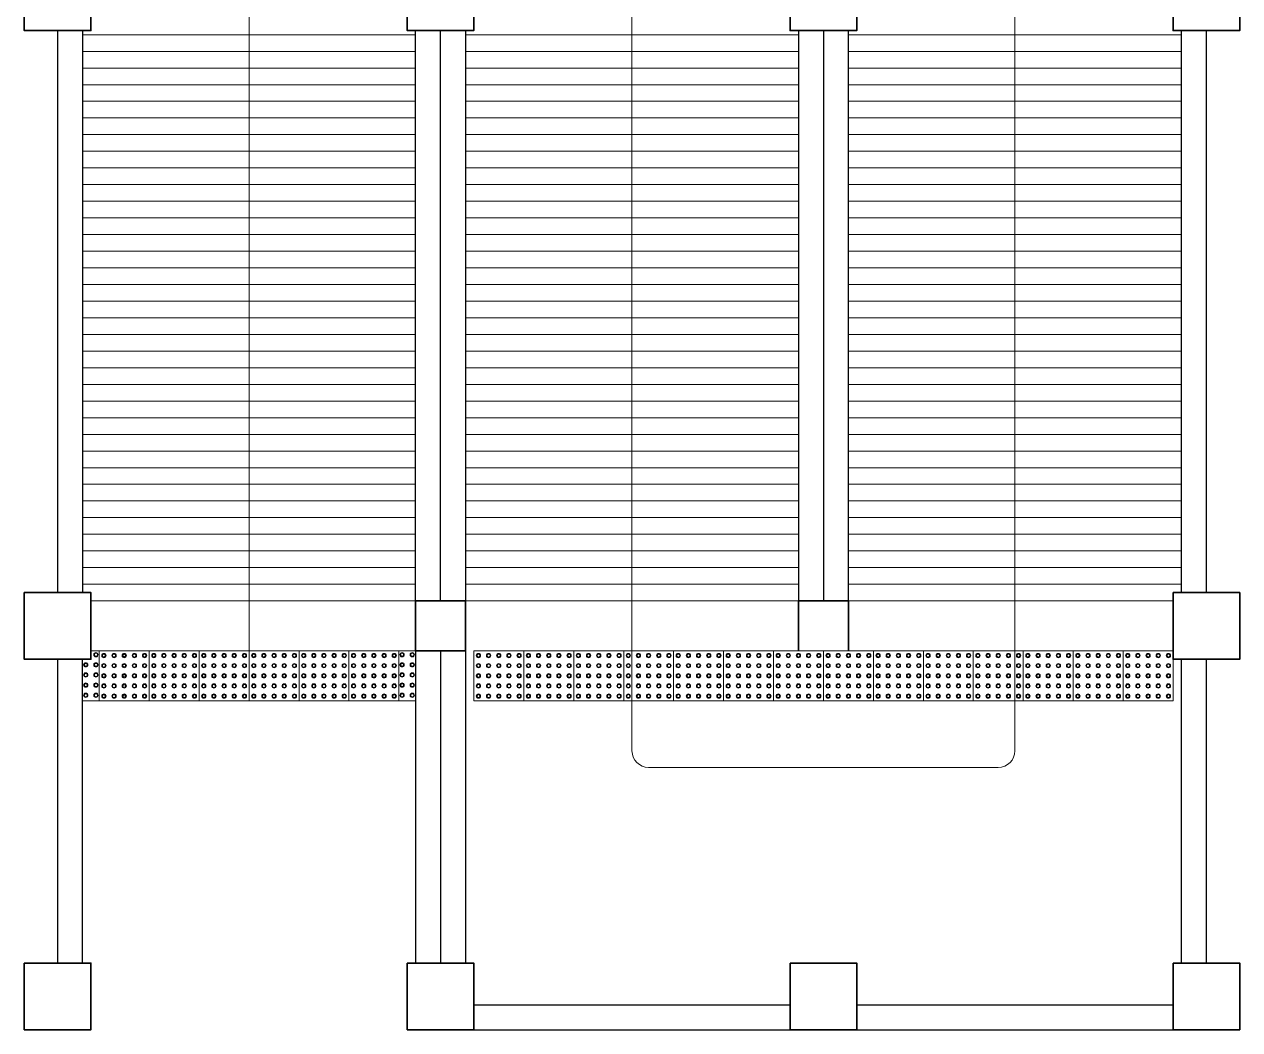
# Model space of a CAD drawing. Header units: millimetres. Extents: x 63005 to 126950, y 36019 to 74749.
# Drawn here: x 63181.63 to 63188.93, y 36328.41 to 36334.45 of the extents above; entities that cross this region are included whole.
import ezdxf

# ---------------------------------------------------------------- set-up
doc = ezdxf.new("R2010")
doc.units = ezdxf.units.MM
doc.header["$LTSCALE"] = 0.04

msp = doc.modelspace()

# ---------------------------------------------------------------- linework, layer by layer
at = {"color": 8, "lineweight": 9}
for p, q in [((63182.9804, 36330.986), (63182.9804, 36343.886)), ((63185.2804, 36342.986), (63185.2804, 36330.086)), ((63187.5804, 36330.986), (63187.5804, 36335.6218)), ((63181.9804, 36334.386), (63183.9804, 36334.386)), ((63184.2804, 36334.386), (63186.2804, 36334.386)), ((63186.5804, 36334.386), (63188.5804, 36334.386)), ((63181.9804, 36334.286), (63183.9804, 36334.286)), ((63184.2804, 36334.286), (63186.2804, 36334.286)), ((63186.5804, 36334.286), (63188.5804, 36334.286)), ((63181.9804, 36334.186), (63183.9804, 36334.186)), ((63184.2804, 36334.186), (63186.2804, 36334.186)), ((63186.5804, 36334.186), (63188.5804, 36334.186)), ((63181.9804, 36334.086), (63183.9804, 36334.086)), ((63184.2804, 36334.086), (63186.2804, 36334.086)), ((63186.5804, 36334.086), (63188.5804, 36334.086)), ((63181.9804, 36333.986), (63183.9804, 36333.986)), ((63184.2804, 36333.986), (63186.2804, 36333.986)), ((63186.5804, 36333.986), (63188.5804, 36333.986)), ((63181.9804, 36333.886), (63183.9804, 36333.886)), ((63184.2804, 36333.886), (63186.2804, 36333.886)), ((63186.5804, 36333.886), (63188.5804, 36333.886)), ((63181.9804, 36333.786), (63183.9804, 36333.786)), ((63184.2804, 36333.786), (63186.2804, 36333.786)), ((63186.5804, 36333.786), (63188.5804, 36333.786)), ((63181.9804, 36333.686), (63183.9804, 36333.686)), ((63184.2804, 36333.686), (63186.2804, 36333.686)), ((63186.5804, 36333.686), (63188.5804, 36333.686)), ((63181.9804, 36333.586), (63183.9804, 36333.586)), ((63184.2804, 36333.586), (63186.2804, 36333.586)), ((63186.5804, 36333.586), (63188.5804, 36333.586)), ((63181.9804, 36333.486), (63183.9804, 36333.486)), ((63184.2804, 36333.486), (63186.2804, 36333.486)), ((63186.5804, 36333.486), (63188.5804, 36333.486)), ((63181.9804, 36333.386), (63183.9804, 36333.386)), ((63184.2804, 36333.386), (63186.2804, 36333.386)), ((63186.5804, 36333.386), (63188.5804, 36333.386)), ((63181.9804, 36333.286), (63183.9804, 36333.286)), ((63184.2804, 36333.286), (63186.2804, 36333.286)), ((63186.5804, 36333.286), (63188.5804, 36333.286)), ((63181.9804, 36333.186), (63183.9804, 36333.186)), ((63184.2804, 36333.186), (63186.2804, 36333.186)), ((63186.5804, 36333.186), (63188.5804, 36333.186)), ((63181.9804, 36333.086), (63183.9804, 36333.086)), ((63184.2804, 36333.086), (63186.2804, 36333.086)), ((63186.5804, 36333.086), (63188.5804, 36333.086)), ((63181.9804, 36332.986), (63183.9804, 36332.986)), ((63184.2804, 36332.986), (63186.2804, 36332.986)), ((63186.5804, 36332.986), (63188.5804, 36332.986)), ((63181.9804, 36332.886), (63183.9804, 36332.886)), ((63184.2804, 36332.886), (63186.2804, 36332.886)), ((63186.5804, 36332.886), (63188.5804, 36332.886)), ((63181.9804, 36332.786), (63183.9804, 36332.786)), ((63184.2804, 36332.786), (63186.2804, 36332.786)), ((63186.5804, 36332.786), (63188.5804, 36332.786)), ((63181.9804, 36332.686), (63183.9804, 36332.686)), ((63184.2804, 36332.686), (63186.2804, 36332.686)), ((63186.5804, 36332.686), (63188.5804, 36332.686)), ((63181.9804, 36332.586), (63183.9804, 36332.586)), ((63184.2804, 36332.586), (63186.2804, 36332.586)), ((63186.5804, 36332.586), (63188.5804, 36332.586)), ((63181.9804, 36332.486), (63183.9804, 36332.486)), ((63184.2804, 36332.486), (63186.2804, 36332.486)), ((63186.5804, 36332.486), (63188.5804, 36332.486)), ((63181.9804, 36332.386), (63183.9804, 36332.386)), ((63184.2804, 36332.386), (63186.2804, 36332.386)), ((63186.5804, 36332.386), (63188.5804, 36332.386)), ((63181.9804, 36332.286), (63183.9804, 36332.286)), ((63184.2804, 36332.286), (63186.2804, 36332.286)), ((63186.5804, 36332.286), (63188.5804, 36332.286)), ((63181.9804, 36332.186), (63183.9804, 36332.186)), ((63184.2804, 36332.186), (63186.2804, 36332.186)), ((63186.5804, 36332.186), (63188.5804, 36332.186)), ((63181.9804, 36332.086), (63183.9804, 36332.086)), ((63184.2804, 36332.086), (63186.2804, 36332.086)), ((63186.5804, 36332.086), (63188.5804, 36332.086)), ((63181.9804, 36331.986), (63183.9804, 36331.986)), ((63184.2804, 36331.986), (63186.2804, 36331.986)), ((63186.5804, 36331.986), (63188.5804, 36331.986)), ((63181.9804, 36331.886), (63183.9804, 36331.886)), ((63184.2804, 36331.886), (63186.2804, 36331.886)), ((63186.5804, 36331.886), (63188.5804, 36331.886)), ((63181.9804, 36331.786), (63183.9804, 36331.786)), ((63184.2804, 36331.786), (63186.2804, 36331.786)), ((63186.5804, 36331.786), (63188.5804, 36331.786)), ((63181.9804, 36331.686), (63183.9804, 36331.686)), ((63184.2804, 36331.686), (63186.2804, 36331.686)), ((63186.5804, 36331.686), (63188.5804, 36331.686)), ((63181.9804, 36331.586), (63183.9804, 36331.586)), ((63184.2804, 36331.586), (63186.2804, 36331.586)), ((63186.5804, 36331.586), (63188.5804, 36331.586)), ((63181.9804, 36331.486), (63183.9804, 36331.486)), ((63184.2804, 36331.486), (63186.2804, 36331.486)), ((63186.5804, 36331.486), (63188.5804, 36331.486)), ((63181.9804, 36331.386), (63183.9804, 36331.386)), ((63184.2804, 36331.386), (63186.2804, 36331.386)), ((63186.5804, 36331.386), (63188.5804, 36331.386)), ((63181.9804, 36331.286), (63183.9804, 36331.286)), ((63184.2804, 36331.286), (63186.2804, 36331.286)), ((63186.5804, 36331.286), (63188.5804, 36331.286)), ((63181.9804, 36331.186), (63183.9804, 36331.186)), ((63184.2804, 36331.186), (63186.2804, 36331.186)), ((63186.5804, 36331.186), (63188.5804, 36331.186)), ((63181.9804, 36331.086), (63183.9804, 36331.086)), ((63184.2804, 36331.086), (63186.2804, 36331.086)), ((63186.5804, 36331.086), (63188.5804, 36331.086)), ((63182.0304, 36330.986), (63183.9804, 36330.986)), ((63182.9804, 36330.986), (63182.9804, 36330.686)), ((63184.2804, 36330.986), (63186.2804, 36330.986)), ((63186.5804, 36330.986), (63188.5304, 36330.986)), ((63187.5804, 36330.086), (63187.5804, 36330.986)), ((63182.0804, 36330.686), (63182.0304, 36330.686)), ((63182.3804, 36330.686), (63182.0804, 36330.686)), ((63182.0804, 36330.686), (63182.0804, 36330.386)), ((63182.3804, 36330.386), (63182.3804, 36330.686)), ((63182.6804, 36330.686), (63182.3804, 36330.686)), ((63182.6804, 36330.386), (63182.6804, 36330.686)), ((63182.9804, 36330.686), (63182.6804, 36330.686)), ((63182.9804, 36330.386), (63182.9804, 36330.686)), ((63183.2804, 36330.686), (63182.9804, 36330.686)), ((63183.2804, 36330.386), (63183.2804, 36330.686)), ((63183.5804, 36330.686), (63183.2804, 36330.686)), ((63183.5804, 36330.386), (63183.5804, 36330.686)), ((63183.8804, 36330.686), (63183.5804, 36330.686)), ((63183.8804, 36330.386), (63183.8804, 36330.686)), ((63183.8804, 36330.686), (63183.9804, 36330.686)), ((63184.6304, 36330.686), (63184.3304, 36330.686)), ((63184.3304, 36330.686), (63184.3304, 36330.386)), ((63184.9304, 36330.686), (63184.6304, 36330.686)), ((63184.6304, 36330.686), (63184.6304, 36330.386)), ((63185.2304, 36330.686), (63184.9304, 36330.686)), ((63184.9304, 36330.686), (63184.9304, 36330.386)), ((63185.5304, 36330.686), (63185.2304, 36330.686)), ((63185.2304, 36330.686), (63185.2304, 36330.386)), ((63185.8304, 36330.686), (63185.5304, 36330.686)), ((63185.5304, 36330.686), (63185.5304, 36330.386)), ((63186.1304, 36330.686), (63185.8304, 36330.686)), ((63185.8304, 36330.686), (63185.8304, 36330.386)), ((63186.4304, 36330.686), (63186.1304, 36330.686)), ((63186.1304, 36330.686), (63186.1304, 36330.386)), ((63186.2804, 36330.686), (63186.5804, 36330.686)), ((63186.2804, 36330.686), (63186.5804, 36330.686)), ((63186.2804, 36330.686), (63186.5804, 36330.686)), ((63186.7304, 36330.686), (63186.4304, 36330.686)), ((63186.4304, 36330.686), (63186.4304, 36330.386)), ((63187.0304, 36330.686), (63186.7304, 36330.686)), ((63186.7304, 36330.686), (63186.7304, 36330.386)), ((63187.0304, 36330.386), (63187.0304, 36330.686)), ((63187.3304, 36330.686), (63187.0304, 36330.686)), ((63187.3304, 36330.386), (63187.3304, 36330.686)), ((63187.6304, 36330.686), (63187.3304, 36330.686)), ((63187.6304, 36330.386), (63187.6304, 36330.686)), ((63187.9304, 36330.686), (63187.6304, 36330.686)), ((63187.9304, 36330.386), (63187.9304, 36330.686)), ((63188.2304, 36330.686), (63187.9304, 36330.686)), ((63188.2304, 36330.386), (63188.2304, 36330.686)), ((63188.5304, 36330.686), (63188.2304, 36330.686)), ((63188.5304, 36330.386), (63188.5304, 36330.686)), ((63182.0804, 36330.386), (63181.9804, 36330.386)), ((63182.0804, 36330.386), (63182.3804, 36330.386)), ((63182.3804, 36330.386), (63182.6804, 36330.386)), ((63182.6804, 36330.386), (63182.9804, 36330.386)), ((63182.9804, 36330.386), (63183.2804, 36330.386)), ((63183.2804, 36330.386), (63183.5804, 36330.386)), ((63183.5804, 36330.386), (63183.8804, 36330.386)), ((63183.8804, 36330.386), (63183.9804, 36330.386)), ((63184.3304, 36330.386), (63184.6304, 36330.386)), ((63184.6304, 36330.386), (63184.9304, 36330.386)), ((63184.9304, 36330.386), (63185.2304, 36330.386)), ((63185.2304, 36330.386), (63185.5304, 36330.386)), ((63185.5304, 36330.386), (63185.8304, 36330.386)), ((63185.8304, 36330.386), (63186.1304, 36330.386)), ((63186.1304, 36330.386), (63186.4304, 36330.386)), ((63186.4304, 36330.386), (63186.7304, 36330.386)), ((63186.7304, 36330.386), (63187.0304, 36330.386)), ((63187.0304, 36330.386), (63187.3304, 36330.386)), ((63187.3304, 36330.386), (63187.6304, 36330.386)), ((63187.6304, 36330.386), (63187.9304, 36330.386)), ((63187.9304, 36330.386), (63188.2304, 36330.386)), ((63188.2304, 36330.386), (63188.5304, 36330.386)), ((63185.3804, 36329.986), (63187.4804, 36329.986))]:
    msp.add_line(p, q, dxfattribs=at)
at = {"color": 8, "lineweight": 25}
for p, q in [((63181.8304, 36334.411), (63181.8304, 36331.036)), ((63181.9804, 36334.411), (63181.9804, 36331.036)), ((63183.9804, 36330.986), (63183.9804, 36334.411)), ((63184.1304, 36330.986), (63184.1304, 36334.411)), ((63184.2804, 36334.411), (63184.2804, 36330.986)), ((63186.2804, 36334.411), (63186.2804, 36330.986)), ((63186.4304, 36334.411), (63186.4304, 36330.986)), ((63186.5804, 36330.986), (63186.5804, 36334.411)), ((63188.5804, 36331.036), (63188.5804, 36334.411)), ((63188.7304, 36331.036), (63188.7304, 36334.411)), ((63183.9804, 36330.986), (63183.9804, 36328.811)), ((63184.2804, 36330.986), (63184.2804, 36328.811)), ((63184.1304, 36330.686), (63184.1304, 36328.811)), ((63181.8304, 36330.636), (63181.8304, 36328.811)), ((63181.9804, 36328.811), (63181.9804, 36330.636)), ((63188.5804, 36328.811), (63188.5804, 36330.636)), ((63188.7304, 36328.811), (63188.7304, 36330.636)), ((63184.3304, 36328.561), (63186.2304, 36328.561)), ((63186.6304, 36328.561), (63188.5304, 36328.561)), ((63184.3304, 36328.411), (63188.5304, 36328.411))]:
    msp.add_line(p, q, dxfattribs=at)
at = {"color": 8, "lineweight": 35}
for p, q in [((63184.2804, 36330.986), (63183.9804, 36330.986)), ((63183.9804, 36330.986), (63183.9804, 36330.686)), ((63183.9804, 36330.986), (63183.9804, 36330.686)), ((63184.2804, 36330.986), (63183.9804, 36330.986)), ((63183.9804, 36330.986), (63183.9804, 36330.686)), ((63184.2804, 36330.686), (63184.2804, 36330.986)), ((63184.2804, 36330.686), (63184.2804, 36330.986)), ((63184.2804, 36330.686), (63184.2804, 36330.986)), ((63186.5804, 36330.986), (63186.2804, 36330.986)), ((63186.2804, 36330.986), (63186.2804, 36330.686)), ((63186.2804, 36330.986), (63186.4304, 36330.986)), ((63186.2804, 36330.986), (63186.2804, 36330.686)), ((63186.5804, 36330.986), (63186.2804, 36330.986)), ((63186.2804, 36330.986), (63186.2804, 36330.686)), ((63186.5804, 36330.686), (63186.5804, 36330.986)), ((63186.5804, 36330.686), (63186.5804, 36330.986)), ((63186.5804, 36330.686), (63186.5804, 36330.986)), ((63183.9804, 36330.686), (63184.2804, 36330.686)), ((63183.9804, 36330.686), (63184.2804, 36330.686))]:
    msp.add_line(p, q, dxfattribs=at)
for points in [[(63181.6304, 36334.811), (63182.0304, 36334.811), (63182.0304, 36334.411), (63181.6304, 36334.411)], [(63183.9304, 36334.811), (63184.3304, 36334.811), (63184.3304, 36334.411), (63183.9304, 36334.411)], [(63186.2304, 36334.811), (63186.6304, 36334.811), (63186.6304, 36334.411), (63186.2304, 36334.411)], [(63188.5304, 36334.811), (63188.9304, 36334.811), (63188.9304, 36334.411), (63188.5304, 36334.411)], [(63181.6304, 36331.036), (63182.0304, 36331.036), (63182.0304, 36330.636), (63181.6304, 36330.636)], [(63188.5304, 36331.036), (63188.9304, 36331.036), (63188.9304, 36330.636), (63188.5304, 36330.636)], [(63181.6304, 36328.811), (63182.0304, 36328.811), (63182.0304, 36328.411), (63181.6304, 36328.411)], [(63183.9304, 36328.811), (63184.3304, 36328.811), (63184.3304, 36328.411), (63183.9304, 36328.411)], [(63186.2304, 36328.811), (63186.6304, 36328.811), (63186.6304, 36328.411), (63186.2304, 36328.411)], [(63188.5304, 36328.811), (63188.9304, 36328.811), (63188.9304, 36328.411), (63188.5304, 36328.411)]]:
    msp.add_lwpolyline(points, close=True, dxfattribs=at)
at = {"color": 8, "lineweight": 9}
for centre, radius in [((63182.0609, 36330.663), 0.013), ((63182.0609, 36330.663), 0.009), ((63182.1084, 36330.658), 0.013), ((63182.1084, 36330.658), 0.009), ((63182.1694, 36330.658), 0.013), ((63182.1694, 36330.658), 0.009), ((63182.2304, 36330.658), 0.013), ((63182.2914, 36330.658), 0.013), ((63182.2914, 36330.658), 0.009), ((63182.3524, 36330.658), 0.013), ((63182.3524, 36330.658), 0.009), ((63182.4084, 36330.658), 0.013), ((63182.4084, 36330.658), 0.009), ((63182.4694, 36330.658), 0.013), ((63182.4694, 36330.658), 0.009), ((63182.5304, 36330.658), 0.013), ((63182.5304, 36330.658), 0.009), ((63182.5914, 36330.658), 0.013), ((63182.5914, 36330.658), 0.009), ((63182.6524, 36330.658), 0.013), ((63182.6524, 36330.658), 0.009), ((63182.7084, 36330.658), 0.013), ((63182.7084, 36330.658), 0.009), ((63182.7694, 36330.658), 0.013), ((63182.7694, 36330.658), 0.009), ((63182.8304, 36330.658), 0.013), ((63182.8304, 36330.658), 0.009), ((63182.8914, 36330.658), 0.013), ((63182.8914, 36330.658), 0.009), ((63182.9524, 36330.658), 0.013), ((63182.9524, 36330.658), 0.009), ((63183.0084, 36330.658), 0.013), ((63183.0084, 36330.658), 0.009), ((63183.0694, 36330.658), 0.013), ((63183.0694, 36330.658), 0.009), ((63183.1304, 36330.658), 0.013), ((63183.1304, 36330.658), 0.009), ((63183.1914, 36330.658), 0.013), ((63183.1914, 36330.658), 0.009), ((63183.2524, 36330.658), 0.013), ((63183.2524, 36330.658), 0.009), ((63183.3084, 36330.658), 0.013), ((63183.3084, 36330.658), 0.009), ((63183.3694, 36330.658), 0.013), ((63183.3694, 36330.658), 0.009), ((63183.4304, 36330.658), 0.013), ((63183.4304, 36330.658), 0.009), ((63183.4914, 36330.658), 0.013), ((63183.4914, 36330.658), 0.009), ((63183.5524, 36330.658), 0.013), ((63183.5524, 36330.658), 0.009), ((63183.6084, 36330.658), 0.013), ((63183.6084, 36330.658), 0.009), ((63183.6694, 36330.658), 0.013), ((63183.6694, 36330.658), 0.009), ((63183.7304, 36330.658), 0.013), ((63183.7304, 36330.658), 0.009), ((63183.7914, 36330.658), 0.013), ((63183.7914, 36330.658), 0.009), ((63183.8524, 36330.658), 0.013), ((63183.8524, 36330.658), 0.009), ((63183.8999, 36330.663), 0.013), ((63183.8999, 36330.663), 0.009), ((63183.9609, 36330.663), 0.013), ((63183.9609, 36330.663), 0.009), ((63184.3584, 36330.658), 0.013), ((63184.3584, 36330.658), 0.009), ((63184.4194, 36330.658), 0.013), ((63184.4194, 36330.658), 0.009), ((63184.4804, 36330.658), 0.013), ((63184.4804, 36330.658), 0.009), ((63184.5414, 36330.658), 0.013), ((63184.5414, 36330.658), 0.009), ((63184.6024, 36330.658), 0.013), ((63184.6024, 36330.658), 0.009), ((63184.6584, 36330.658), 0.013), ((63184.6584, 36330.658), 0.009), ((63184.7194, 36330.658), 0.013), ((63184.7194, 36330.658), 0.009), ((63184.7804, 36330.658), 0.013), ((63184.7804, 36330.658), 0.009), ((63184.8414, 36330.658), 0.013), ((63184.8414, 36330.658), 0.009), ((63184.9024, 36330.658), 0.013), ((63184.9024, 36330.658), 0.009), ((63184.9584, 36330.658), 0.013), ((63184.9584, 36330.658), 0.009), ((63185.0194, 36330.658), 0.013), ((63185.0194, 36330.658), 0.009), ((63185.0804, 36330.658), 0.013), ((63185.0804, 36330.658), 0.009), ((63185.1414, 36330.658), 0.013), ((63185.1414, 36330.658), 0.009), ((63185.2024, 36330.658), 0.013), ((63185.2024, 36330.658), 0.009), ((63185.2584, 36330.658), 0.013), ((63185.2584, 36330.658), 0.009), ((63185.3194, 36330.658), 0.013), ((63185.3194, 36330.658), 0.009), ((63185.3804, 36330.658), 0.013), ((63185.3804, 36330.658), 0.009), ((63185.4414, 36330.658), 0.013), ((63185.4414, 36330.658), 0.009), ((63185.5024, 36330.658), 0.013), ((63185.5024, 36330.658), 0.009), ((63185.5584, 36330.658), 0.013), ((63185.5584, 36330.658), 0.009), ((63185.6194, 36330.658), 0.013), ((63185.6194, 36330.658), 0.009), ((63185.6804, 36330.658), 0.013), ((63185.6804, 36330.658), 0.009), ((63185.7414, 36330.658), 0.013), ((63185.7414, 36330.658), 0.009), ((63185.8024, 36330.658), 0.013), ((63185.8024, 36330.658), 0.009), ((63185.8584, 36330.658), 0.013), ((63185.8584, 36330.658), 0.009), ((63185.9194, 36330.658), 0.013), ((63185.9194, 36330.658), 0.009), ((63185.9804, 36330.658), 0.013), ((63185.9804, 36330.658), 0.009), ((63186.0414, 36330.658), 0.013), ((63186.0414, 36330.658), 0.009), ((63186.1024, 36330.658), 0.013), ((63186.1024, 36330.658), 0.009), ((63186.1584, 36330.658), 0.013), ((63186.1584, 36330.658), 0.009), ((63186.2194, 36330.658), 0.013), ((63186.2194, 36330.658), 0.009), ((63186.2804, 36330.658), 0.013), ((63186.2804, 36330.658), 0.009), ((63186.3414, 36330.658), 0.013), ((63186.3414, 36330.658), 0.009), ((63186.4024, 36330.658), 0.013), ((63186.4024, 36330.658), 0.009), ((63186.4584, 36330.658), 0.013), ((63186.4584, 36330.658), 0.009), ((63186.5194, 36330.658), 0.013), ((63186.5194, 36330.658), 0.009), ((63186.5804, 36330.658), 0.013), ((63186.5804, 36330.658), 0.009), ((63186.6414, 36330.658), 0.013), ((63186.6414, 36330.658), 0.009), ((63186.7024, 36330.658), 0.013), ((63186.7024, 36330.658), 0.009), ((63186.7584, 36330.658), 0.013), ((63186.7584, 36330.658), 0.009), ((63186.8194, 36330.658), 0.013), ((63186.8194, 36330.658), 0.009), ((63186.8804, 36330.658), 0.013), ((63186.8804, 36330.658), 0.009), ((63186.9414, 36330.658), 0.013), ((63186.9414, 36330.658), 0.009), ((63187.0024, 36330.658), 0.013), ((63187.0024, 36330.658), 0.009), ((63187.0584, 36330.658), 0.013), ((63187.0584, 36330.658), 0.009), ((63187.1194, 36330.658), 0.013), ((63187.1194, 36330.658), 0.009), ((63187.1804, 36330.658), 0.013), ((63187.1804, 36330.658), 0.009), ((63187.2414, 36330.658), 0.013), ((63187.2414, 36330.658), 0.009), ((63187.3024, 36330.658), 0.013), ((63187.3024, 36330.658), 0.009), ((63187.3584, 36330.658), 0.013), ((63187.3584, 36330.658), 0.009), ((63187.4194, 36330.658), 0.013), ((63187.4194, 36330.658), 0.009), ((63187.4804, 36330.658), 0.013), ((63187.4804, 36330.658), 0.009), ((63187.5414, 36330.658), 0.013), ((63187.5414, 36330.658), 0.009), ((63187.6024, 36330.658), 0.013), ((63187.6024, 36330.658), 0.009), ((63187.6584, 36330.658), 0.013), ((63187.6584, 36330.658), 0.009), ((63187.7194, 36330.658), 0.013), ((63187.7194, 36330.658), 0.009), ((63187.7804, 36330.658), 0.013), ((63187.7804, 36330.658), 0.009), ((63187.8414, 36330.658), 0.013), ((63187.8414, 36330.658), 0.009), ((63187.9024, 36330.658), 0.013), ((63187.9024, 36330.658), 0.009), ((63187.9584, 36330.658), 0.013), ((63187.9584, 36330.658), 0.009), ((63188.0194, 36330.658), 0.013), ((63188.0194, 36330.658), 0.009), ((63188.0804, 36330.658), 0.013), ((63188.0804, 36330.658), 0.009), ((63188.1414, 36330.658), 0.013), ((63188.1414, 36330.658), 0.009), ((63188.2024, 36330.658), 0.013), ((63188.2024, 36330.658), 0.009), ((63188.2584, 36330.658), 0.013), ((63188.2584, 36330.658), 0.009), ((63188.3194, 36330.658), 0.013), ((63188.3194, 36330.658), 0.009), ((63188.3804, 36330.658), 0.013), ((63188.3804, 36330.658), 0.009), ((63188.4414, 36330.658), 0.013), ((63188.4414, 36330.658), 0.009), ((63188.5024, 36330.658), 0.013), ((63188.5024, 36330.658), 0.009), ((63181.9999, 36330.602), 0.013), ((63181.9999, 36330.602), 0.009), ((63182.0609, 36330.602), 0.013), ((63182.0609, 36330.602), 0.009), ((63182.1084, 36330.597), 0.013), ((63182.1084, 36330.597), 0.009), ((63182.1694, 36330.597), 0.013), ((63182.1694, 36330.597), 0.009), ((63182.2304, 36330.597), 0.013), ((63182.2914, 36330.597), 0.013), ((63182.2914, 36330.597), 0.009), ((63182.3524, 36330.597), 0.013), ((63182.3524, 36330.597), 0.009), ((63182.4084, 36330.597), 0.013), ((63182.4084, 36330.597), 0.009), ((63182.4694, 36330.597), 0.013), ((63182.4694, 36330.597), 0.009), ((63182.5304, 36330.597), 0.013), ((63182.5304, 36330.597), 0.009), ((63182.5914, 36330.597), 0.013), ((63182.5914, 36330.597), 0.009), ((63182.6524, 36330.597), 0.013), ((63182.6524, 36330.597), 0.009), ((63182.7084, 36330.597), 0.013), ((63182.7084, 36330.597), 0.009), ((63182.7694, 36330.597), 0.013), ((63182.7694, 36330.597), 0.009), ((63182.8304, 36330.597), 0.013), ((63182.8304, 36330.597), 0.009), ((63182.8914, 36330.597), 0.013), ((63182.8914, 36330.597), 0.009), ((63182.9524, 36330.597), 0.013), ((63182.9524, 36330.597), 0.009), ((63183.0084, 36330.597), 0.013), ((63183.0084, 36330.597), 0.009), ((63183.0694, 36330.597), 0.013), ((63183.0694, 36330.597), 0.009), ((63183.1304, 36330.597), 0.013), ((63183.1304, 36330.597), 0.009), ((63183.1914, 36330.597), 0.013), ((63183.1914, 36330.597), 0.009), ((63183.2524, 36330.597), 0.013), ((63183.2524, 36330.597), 0.009), ((63183.3084, 36330.597), 0.013), ((63183.3084, 36330.597), 0.009), ((63183.3694, 36330.597), 0.013), ((63183.3694, 36330.597), 0.009), ((63183.4304, 36330.597), 0.013), ((63183.4304, 36330.597), 0.009), ((63183.4914, 36330.597), 0.013), ((63183.4914, 36330.597), 0.009), ((63183.5524, 36330.597), 0.013), ((63183.5524, 36330.597), 0.009), ((63183.6084, 36330.597), 0.013), ((63183.6084, 36330.597), 0.009), ((63183.6694, 36330.597), 0.013), ((63183.6694, 36330.597), 0.009), ((63183.7304, 36330.597), 0.013), ((63183.7304, 36330.597), 0.009), ((63183.7914, 36330.597), 0.013), ((63183.7914, 36330.597), 0.009), ((63183.8524, 36330.597), 0.013), ((63183.8524, 36330.597), 0.009), ((63183.8999, 36330.602), 0.013), ((63183.8999, 36330.602), 0.009), ((63183.9609, 36330.602), 0.013), ((63183.9609, 36330.602), 0.009), ((63184.3584, 36330.597), 0.013), ((63184.3584, 36330.597), 0.009), ((63184.4194, 36330.597), 0.013), ((63184.4194, 36330.597), 0.009), ((63184.4804, 36330.597), 0.013), ((63184.4804, 36330.597), 0.009), ((63184.5414, 36330.597), 0.013), ((63184.5414, 36330.597), 0.009), ((63184.6024, 36330.597), 0.013), ((63184.6024, 36330.597), 0.009), ((63184.6584, 36330.597), 0.013), ((63184.6584, 36330.597), 0.009), ((63184.7194, 36330.597), 0.013), ((63184.7194, 36330.597), 0.009), ((63184.7804, 36330.597), 0.013), ((63184.7804, 36330.597), 0.009), ((63184.8414, 36330.597), 0.013), ((63184.8414, 36330.597), 0.009), ((63184.9024, 36330.597), 0.013), ((63184.9024, 36330.597), 0.009), ((63184.9584, 36330.597), 0.013), ((63184.9584, 36330.597), 0.009), ((63185.0194, 36330.597), 0.013), ((63185.0194, 36330.597), 0.009), ((63185.0804, 36330.597), 0.013), ((63185.0804, 36330.597), 0.009), ((63185.1414, 36330.597), 0.013), ((63185.1414, 36330.597), 0.009), ((63185.2024, 36330.597), 0.013), ((63185.2024, 36330.597), 0.009), ((63185.2584, 36330.597), 0.013), ((63185.2584, 36330.597), 0.009), ((63185.3194, 36330.597), 0.013), ((63185.3194, 36330.597), 0.009), ((63185.3804, 36330.597), 0.013), ((63185.3804, 36330.597), 0.009), ((63185.4414, 36330.597), 0.013), ((63185.4414, 36330.597), 0.009), ((63185.5024, 36330.597), 0.013), ((63185.5024, 36330.597), 0.009), ((63185.5584, 36330.597), 0.013), ((63185.5584, 36330.597), 0.009), ((63185.6194, 36330.597), 0.013), ((63185.6194, 36330.597), 0.009), ((63185.6804, 36330.597), 0.013), ((63185.6804, 36330.597), 0.009), ((63185.7414, 36330.597), 0.013), ((63185.7414, 36330.597), 0.009), ((63185.8024, 36330.597), 0.013), ((63185.8024, 36330.597), 0.009), ((63185.8584, 36330.597), 0.013), ((63185.8584, 36330.597), 0.009), ((63185.9194, 36330.597), 0.013), ((63185.9194, 36330.597), 0.009), ((63185.9804, 36330.597), 0.013), ((63185.9804, 36330.597), 0.009), ((63186.0414, 36330.597), 0.013), ((63186.0414, 36330.597), 0.009), ((63186.1024, 36330.597), 0.013), ((63186.1024, 36330.597), 0.009), ((63186.1584, 36330.597), 0.013), ((63186.1584, 36330.597), 0.009), ((63186.2194, 36330.597), 0.013), ((63186.2194, 36330.597), 0.009), ((63186.2804, 36330.597), 0.013), ((63186.2804, 36330.597), 0.009), ((63186.3414, 36330.597), 0.013), ((63186.3414, 36330.597), 0.009), ((63186.4024, 36330.597), 0.013), ((63186.4024, 36330.597), 0.009), ((63186.4584, 36330.597), 0.013), ((63186.4584, 36330.597), 0.009), ((63186.5194, 36330.597), 0.013), ((63186.5194, 36330.597), 0.009), ((63186.5804, 36330.597), 0.013), ((63186.5804, 36330.597), 0.009), ((63186.6414, 36330.597), 0.013), ((63186.6414, 36330.597), 0.009), ((63186.7024, 36330.597), 0.013), ((63186.7024, 36330.597), 0.009), ((63186.7584, 36330.597), 0.013), ((63186.7584, 36330.597), 0.009), ((63186.8194, 36330.597), 0.013), ((63186.8194, 36330.597), 0.009), ((63186.8804, 36330.597), 0.013), ((63186.8804, 36330.597), 0.009), ((63186.9414, 36330.597), 0.013), ((63186.9414, 36330.597), 0.009), ((63187.0024, 36330.597), 0.013), ((63187.0024, 36330.597), 0.009), ((63187.0584, 36330.597), 0.013), ((63187.0584, 36330.597), 0.009), ((63187.1194, 36330.597), 0.013), ((63187.1194, 36330.597), 0.009), ((63187.1804, 36330.597), 0.013), ((63187.1804, 36330.597), 0.009), ((63187.2414, 36330.597), 0.013), ((63187.2414, 36330.597), 0.009), ((63187.3024, 36330.597), 0.013), ((63187.3024, 36330.597), 0.009), ((63187.3584, 36330.597), 0.013), ((63187.3584, 36330.597), 0.009), ((63187.4194, 36330.597), 0.013), ((63187.4194, 36330.597), 0.009), ((63187.4804, 36330.597), 0.013), ((63187.4804, 36330.597), 0.009), ((63187.5414, 36330.597), 0.013), ((63187.5414, 36330.597), 0.009), ((63187.6024, 36330.597), 0.013), ((63187.6024, 36330.597), 0.009), ((63187.6584, 36330.597), 0.013), ((63187.6584, 36330.597), 0.009), ((63187.7194, 36330.597), 0.013), ((63187.7194, 36330.597), 0.009), ((63187.7804, 36330.597), 0.013), ((63187.7804, 36330.597), 0.009), ((63187.8414, 36330.597), 0.013), ((63187.8414, 36330.597), 0.009), ((63187.9024, 36330.597), 0.013), ((63187.9024, 36330.597), 0.009), ((63187.9584, 36330.597), 0.013), ((63187.9584, 36330.597), 0.009), ((63188.0194, 36330.597), 0.013), ((63188.0194, 36330.597), 0.009), ((63188.0804, 36330.597), 0.013), ((63188.0804, 36330.597), 0.009), ((63188.1414, 36330.597), 0.013), ((63188.1414, 36330.597), 0.009), ((63188.2024, 36330.597), 0.013), ((63188.2024, 36330.597), 0.009), ((63188.2584, 36330.597), 0.013), ((63188.2584, 36330.597), 0.009), ((63188.3194, 36330.597), 0.013), ((63188.3194, 36330.597), 0.009), ((63188.3804, 36330.597), 0.013), ((63188.3804, 36330.597), 0.009), ((63188.4414, 36330.597), 0.013), ((63188.4414, 36330.597), 0.009), ((63188.5024, 36330.597), 0.013), ((63188.5024, 36330.597), 0.009), ((63181.9999, 36330.541), 0.013), ((63181.9999, 36330.541), 0.009), ((63182.0609, 36330.541), 0.013), ((63182.0609, 36330.541), 0.009), ((63182.1084, 36330.536), 0.013), ((63182.1084, 36330.536), 0.009), ((63182.1694, 36330.536), 0.013), ((63182.1694, 36330.536), 0.009), ((63182.2304, 36330.536), 0.013), ((63182.2914, 36330.536), 0.013), ((63182.2914, 36330.536), 0.009), ((63182.3524, 36330.536), 0.013), ((63182.3524, 36330.536), 0.009), ((63182.4084, 36330.536), 0.013), ((63182.4084, 36330.536), 0.009), ((63182.4694, 36330.536), 0.013), ((63182.4694, 36330.536), 0.009), ((63182.5304, 36330.536), 0.013), ((63182.5304, 36330.536), 0.009), ((63182.5914, 36330.536), 0.013), ((63182.5914, 36330.536), 0.009), ((63182.6524, 36330.536), 0.013), ((63182.6524, 36330.536), 0.009), ((63182.7084, 36330.536), 0.013), ((63182.7084, 36330.536), 0.009), ((63182.7694, 36330.536), 0.013), ((63182.7694, 36330.536), 0.009), ((63182.8304, 36330.536), 0.013), ((63182.8304, 36330.536), 0.009), ((63182.8914, 36330.536), 0.013), ((63182.8914, 36330.536), 0.009), ((63182.9524, 36330.536), 0.013), ((63182.9524, 36330.536), 0.009), ((63183.0084, 36330.536), 0.013), ((63183.0084, 36330.536), 0.009), ((63183.0694, 36330.536), 0.013), ((63183.0694, 36330.536), 0.009), ((63183.1304, 36330.536), 0.013), ((63183.1304, 36330.536), 0.009), ((63183.1914, 36330.536), 0.013), ((63183.1914, 36330.536), 0.009), ((63183.2524, 36330.536), 0.013), ((63183.2524, 36330.536), 0.009), ((63183.3084, 36330.536), 0.013), ((63183.3084, 36330.536), 0.009), ((63183.3694, 36330.536), 0.013), ((63183.3694, 36330.536), 0.009), ((63183.4304, 36330.536), 0.013), ((63183.4304, 36330.536), 0.009), ((63183.4914, 36330.536), 0.013), ((63183.4914, 36330.536), 0.009), ((63183.5524, 36330.536), 0.013), ((63183.5524, 36330.536), 0.009), ((63183.6084, 36330.536), 0.013), ((63183.6084, 36330.536), 0.009), ((63183.6694, 36330.536), 0.013), ((63183.6694, 36330.536), 0.009), ((63183.7304, 36330.536), 0.013), ((63183.7304, 36330.536), 0.009), ((63183.7914, 36330.536), 0.013), ((63183.7914, 36330.536), 0.009), ((63183.8524, 36330.536), 0.013), ((63183.8524, 36330.536), 0.009), ((63183.8999, 36330.541), 0.013), ((63183.8999, 36330.541), 0.009), ((63183.9609, 36330.541), 0.013), ((63183.9609, 36330.541), 0.009), ((63184.3584, 36330.536), 0.013), ((63184.3584, 36330.536), 0.009), ((63184.4194, 36330.536), 0.013), ((63184.4194, 36330.536), 0.009), ((63184.4804, 36330.536), 0.013), ((63184.4804, 36330.536), 0.009), ((63184.5414, 36330.536), 0.013), ((63184.5414, 36330.536), 0.009), ((63184.6024, 36330.536), 0.013), ((63184.6024, 36330.536), 0.009), ((63184.6584, 36330.536), 0.013), ((63184.6584, 36330.536), 0.009), ((63184.7194, 36330.536), 0.013), ((63184.7194, 36330.536), 0.009), ((63184.7804, 36330.536), 0.013), ((63184.7804, 36330.536), 0.009), ((63184.8414, 36330.536), 0.013), ((63184.8414, 36330.536), 0.009), ((63184.9024, 36330.536), 0.013), ((63184.9024, 36330.536), 0.009), ((63184.9584, 36330.536), 0.013), ((63184.9584, 36330.536), 0.009), ((63185.0194, 36330.536), 0.013), ((63185.0194, 36330.536), 0.009), ((63185.0804, 36330.536), 0.013), ((63185.0804, 36330.536), 0.009), ((63185.1414, 36330.536), 0.013), ((63185.1414, 36330.536), 0.009), ((63185.2024, 36330.536), 0.013), ((63185.2024, 36330.536), 0.009), ((63185.2584, 36330.536), 0.013), ((63185.2584, 36330.536), 0.009), ((63185.3194, 36330.536), 0.013), ((63185.3194, 36330.536), 0.009), ((63185.3804, 36330.536), 0.013), ((63185.3804, 36330.536), 0.009), ((63185.4414, 36330.536), 0.013), ((63185.4414, 36330.536), 0.009), ((63185.5024, 36330.536), 0.013), ((63185.5024, 36330.536), 0.009), ((63185.5584, 36330.536), 0.013), ((63185.5584, 36330.536), 0.009), ((63185.6194, 36330.536), 0.013), ((63185.6194, 36330.536), 0.009), ((63185.6804, 36330.536), 0.013), ((63185.6804, 36330.536), 0.009), ((63185.7414, 36330.536), 0.013), ((63185.7414, 36330.536), 0.009), ((63185.8024, 36330.536), 0.013), ((63185.8024, 36330.536), 0.009), ((63185.8584, 36330.536), 0.013), ((63185.8584, 36330.536), 0.009), ((63185.9194, 36330.536), 0.013), ((63185.9194, 36330.536), 0.009), ((63185.9804, 36330.536), 0.013), ((63185.9804, 36330.536), 0.009), ((63186.0414, 36330.536), 0.013), ((63186.0414, 36330.536), 0.009), ((63186.1024, 36330.536), 0.013), ((63186.1024, 36330.536), 0.009), ((63186.1584, 36330.536), 0.013), ((63186.1584, 36330.536), 0.009), ((63186.2194, 36330.536), 0.013), ((63186.2194, 36330.536), 0.009), ((63186.2804, 36330.536), 0.013), ((63186.2804, 36330.536), 0.009), ((63186.3414, 36330.536), 0.013), ((63186.3414, 36330.536), 0.009), ((63186.4024, 36330.536), 0.013), ((63186.4024, 36330.536), 0.009), ((63186.4584, 36330.536), 0.013), ((63186.4584, 36330.536), 0.009), ((63186.5194, 36330.536), 0.013), ((63186.5194, 36330.536), 0.009), ((63186.5804, 36330.536), 0.013), ((63186.5804, 36330.536), 0.009), ((63186.6414, 36330.536), 0.013), ((63186.6414, 36330.536), 0.009), ((63186.7024, 36330.536), 0.013), ((63186.7024, 36330.536), 0.009), ((63186.7584, 36330.536), 0.013), ((63186.7584, 36330.536), 0.009), ((63186.8194, 36330.536), 0.013), ((63186.8194, 36330.536), 0.009), ((63186.8804, 36330.536), 0.013), ((63186.8804, 36330.536), 0.009), ((63186.9414, 36330.536), 0.013), ((63186.9414, 36330.536), 0.009), ((63187.0024, 36330.536), 0.013), ((63187.0024, 36330.536), 0.009), ((63187.0584, 36330.536), 0.013), ((63187.0584, 36330.536), 0.009), ((63187.1194, 36330.536), 0.013), ((63187.1194, 36330.536), 0.009), ((63187.1804, 36330.536), 0.013), ((63187.1804, 36330.536), 0.009), ((63187.2414, 36330.536), 0.013), ((63187.2414, 36330.536), 0.009), ((63187.3024, 36330.536), 0.013), ((63187.3024, 36330.536), 0.009), ((63187.3584, 36330.536), 0.013), ((63187.3584, 36330.536), 0.009), ((63187.4194, 36330.536), 0.013), ((63187.4194, 36330.536), 0.009), ((63187.4804, 36330.536), 0.013), ((63187.4804, 36330.536), 0.009), ((63187.5414, 36330.536), 0.013), ((63187.5414, 36330.536), 0.009), ((63187.6024, 36330.536), 0.013), ((63187.6024, 36330.536), 0.009), ((63187.6584, 36330.536), 0.013), ((63187.6584, 36330.536), 0.009), ((63187.7194, 36330.536), 0.013), ((63187.7194, 36330.536), 0.009), ((63187.7804, 36330.536), 0.013), ((63187.7804, 36330.536), 0.009), ((63187.8414, 36330.536), 0.013), ((63187.8414, 36330.536), 0.009), ((63187.9024, 36330.536), 0.013), ((63187.9024, 36330.536), 0.009), ((63187.9584, 36330.536), 0.013), ((63187.9584, 36330.536), 0.009), ((63188.0194, 36330.536), 0.013), ((63188.0194, 36330.536), 0.009), ((63188.0804, 36330.536), 0.013), ((63188.0804, 36330.536), 0.009), ((63188.1414, 36330.536), 0.013), ((63188.1414, 36330.536), 0.009), ((63188.2024, 36330.536), 0.013), ((63188.2024, 36330.536), 0.009), ((63188.2584, 36330.536), 0.013), ((63188.2584, 36330.536), 0.009), ((63188.3194, 36330.536), 0.013), ((63188.3194, 36330.536), 0.009), ((63188.3804, 36330.536), 0.013), ((63188.3804, 36330.536), 0.009), ((63188.4414, 36330.536), 0.013), ((63188.4414, 36330.536), 0.009), ((63188.5024, 36330.536), 0.013), ((63188.5024, 36330.536), 0.009), ((63181.9999, 36330.48), 0.013), ((63181.9999, 36330.419), 0.013), ((63181.9999, 36330.48), 0.009), ((63181.9999, 36330.419), 0.009), ((63182.0609, 36330.48), 0.013), ((63182.0609, 36330.419), 0.013), ((63182.0609, 36330.48), 0.009), ((63182.0609, 36330.419), 0.009), ((63182.1084, 36330.475), 0.013), ((63182.1084, 36330.414), 0.013), ((63182.1084, 36330.475), 0.009), ((63182.1084, 36330.414), 0.009), ((63182.1694, 36330.475), 0.013), ((63182.1694, 36330.414), 0.013), ((63182.1694, 36330.475), 0.009), ((63182.1694, 36330.414), 0.009), ((63182.2304, 36330.475), 0.013), ((63182.2304, 36330.414), 0.013), ((63182.2914, 36330.475), 0.013), ((63182.2914, 36330.414), 0.013), ((63182.2914, 36330.475), 0.009), ((63182.2914, 36330.414), 0.009), ((63182.3524, 36330.475), 0.013), ((63182.3524, 36330.414), 0.013), ((63182.3524, 36330.475), 0.009), ((63182.3524, 36330.414), 0.009), ((63182.4084, 36330.475), 0.013), ((63182.4084, 36330.414), 0.013), ((63182.4084, 36330.475), 0.009), ((63182.4084, 36330.414), 0.009), ((63182.4694, 36330.475), 0.013), ((63182.4694, 36330.414), 0.013), ((63182.4694, 36330.475), 0.009), ((63182.4694, 36330.414), 0.009), ((63182.5304, 36330.475), 0.013), ((63182.5304, 36330.414), 0.013), ((63182.5304, 36330.475), 0.009), ((63182.5304, 36330.414), 0.009), ((63182.5914, 36330.475), 0.013), ((63182.5914, 36330.414), 0.013), ((63182.5914, 36330.475), 0.009), ((63182.5914, 36330.414), 0.009), ((63182.6524, 36330.475), 0.013), ((63182.6524, 36330.414), 0.013), ((63182.6524, 36330.475), 0.009), ((63182.6524, 36330.414), 0.009), ((63182.7084, 36330.475), 0.013), ((63182.7084, 36330.414), 0.013), ((63182.7084, 36330.475), 0.009), ((63182.7084, 36330.414), 0.009), ((63182.7694, 36330.475), 0.013), ((63182.7694, 36330.414), 0.013), ((63182.7694, 36330.475), 0.009), ((63182.7694, 36330.414), 0.009), ((63182.8304, 36330.475), 0.013), ((63182.8304, 36330.414), 0.013), ((63182.8304, 36330.475), 0.009), ((63182.8304, 36330.414), 0.009), ((63182.8914, 36330.475), 0.013), ((63182.8914, 36330.414), 0.013), ((63182.8914, 36330.475), 0.009), ((63182.8914, 36330.414), 0.009), ((63182.9524, 36330.475), 0.013), ((63182.9524, 36330.414), 0.013), ((63182.9524, 36330.475), 0.009), ((63182.9524, 36330.414), 0.009), ((63183.0084, 36330.475), 0.013), ((63183.0084, 36330.414), 0.013), ((63183.0084, 36330.475), 0.009), ((63183.0084, 36330.414), 0.009), ((63183.0694, 36330.475), 0.013), ((63183.0694, 36330.414), 0.013), ((63183.0694, 36330.475), 0.009), ((63183.0694, 36330.414), 0.009), ((63183.1304, 36330.475), 0.013), ((63183.1304, 36330.414), 0.013), ((63183.1304, 36330.475), 0.009), ((63183.1304, 36330.414), 0.009), ((63183.1914, 36330.475), 0.013), ((63183.1914, 36330.414), 0.013), ((63183.1914, 36330.475), 0.009), ((63183.1914, 36330.414), 0.009), ((63183.2524, 36330.475), 0.013), ((63183.2524, 36330.414), 0.013), ((63183.2524, 36330.475), 0.009), ((63183.2524, 36330.414), 0.009), ((63183.3084, 36330.475), 0.013), ((63183.3084, 36330.414), 0.013), ((63183.3084, 36330.475), 0.009), ((63183.3084, 36330.414), 0.009), ((63183.3694, 36330.475), 0.013), ((63183.3694, 36330.414), 0.013), ((63183.3694, 36330.475), 0.009), ((63183.3694, 36330.414), 0.009), ((63183.4304, 36330.475), 0.013), ((63183.4304, 36330.414), 0.013), ((63183.4304, 36330.475), 0.009), ((63183.4304, 36330.414), 0.009), ((63183.4914, 36330.475), 0.013), ((63183.4914, 36330.414), 0.013), ((63183.4914, 36330.475), 0.009), ((63183.4914, 36330.414), 0.009), ((63183.5524, 36330.475), 0.013), ((63183.5524, 36330.414), 0.013), ((63183.5524, 36330.475), 0.009), ((63183.5524, 36330.414), 0.009), ((63183.6084, 36330.475), 0.013), ((63183.6084, 36330.414), 0.013), ((63183.6084, 36330.475), 0.009), ((63183.6084, 36330.414), 0.009), ((63183.6694, 36330.475), 0.013), ((63183.6694, 36330.414), 0.013), ((63183.6694, 36330.475), 0.009), ((63183.6694, 36330.414), 0.009), ((63183.7304, 36330.475), 0.013), ((63183.7304, 36330.414), 0.013), ((63183.7304, 36330.475), 0.009), ((63183.7304, 36330.414), 0.009), ((63183.7914, 36330.475), 0.013), ((63183.7914, 36330.414), 0.013), ((63183.7914, 36330.475), 0.009), ((63183.7914, 36330.414), 0.009), ((63183.8524, 36330.475), 0.013), ((63183.8524, 36330.414), 0.013), ((63183.8524, 36330.475), 0.009), ((63183.8524, 36330.414), 0.009), ((63183.8999, 36330.48), 0.013), ((63183.8999, 36330.419), 0.013), ((63183.8999, 36330.48), 0.009), ((63183.8999, 36330.419), 0.009), ((63183.9609, 36330.48), 0.013), ((63183.9609, 36330.419), 0.013), ((63183.9609, 36330.48), 0.009), ((63183.9609, 36330.419), 0.009), ((63184.3584, 36330.475), 0.013), ((63184.3584, 36330.414), 0.013), ((63184.3584, 36330.475), 0.009), ((63184.3584, 36330.414), 0.009), ((63184.4194, 36330.475), 0.013), ((63184.4194, 36330.414), 0.013), ((63184.4194, 36330.475), 0.009), ((63184.4194, 36330.414), 0.009), ((63184.4804, 36330.475), 0.013), ((63184.4804, 36330.414), 0.013), ((63184.4804, 36330.475), 0.009), ((63184.4804, 36330.414), 0.009), ((63184.5414, 36330.475), 0.013), ((63184.5414, 36330.414), 0.013), ((63184.5414, 36330.475), 0.009), ((63184.5414, 36330.414), 0.009), ((63184.6024, 36330.475), 0.013), ((63184.6024, 36330.414), 0.013), ((63184.6024, 36330.475), 0.009), ((63184.6024, 36330.414), 0.009), ((63184.6584, 36330.475), 0.013), ((63184.6584, 36330.414), 0.013), ((63184.6584, 36330.475), 0.009), ((63184.6584, 36330.414), 0.009), ((63184.7194, 36330.475), 0.013), ((63184.7194, 36330.414), 0.013), ((63184.7194, 36330.475), 0.009), ((63184.7194, 36330.414), 0.009), ((63184.7804, 36330.475), 0.013), ((63184.7804, 36330.414), 0.013), ((63184.7804, 36330.475), 0.009), ((63184.7804, 36330.414), 0.009), ((63184.8414, 36330.475), 0.013), ((63184.8414, 36330.414), 0.013), ((63184.8414, 36330.475), 0.009), ((63184.8414, 36330.414), 0.009), ((63184.9024, 36330.475), 0.013), ((63184.9024, 36330.414), 0.013), ((63184.9024, 36330.475), 0.009), ((63184.9024, 36330.414), 0.009), ((63184.9584, 36330.475), 0.013), ((63184.9584, 36330.414), 0.013), ((63184.9584, 36330.475), 0.009), ((63184.9584, 36330.414), 0.009), ((63185.0194, 36330.475), 0.013), ((63185.0194, 36330.414), 0.013), ((63185.0194, 36330.475), 0.009), ((63185.0194, 36330.414), 0.009), ((63185.0804, 36330.475), 0.013), ((63185.0804, 36330.414), 0.013), ((63185.0804, 36330.475), 0.009), ((63185.0804, 36330.414), 0.009), ((63185.1414, 36330.475), 0.013), ((63185.1414, 36330.414), 0.013), ((63185.1414, 36330.475), 0.009), ((63185.1414, 36330.414), 0.009), ((63185.2024, 36330.475), 0.013), ((63185.2024, 36330.414), 0.013), ((63185.2024, 36330.475), 0.009), ((63185.2024, 36330.414), 0.009), ((63185.2584, 36330.475), 0.013), ((63185.2584, 36330.414), 0.013), ((63185.2584, 36330.475), 0.009), ((63185.2584, 36330.414), 0.009), ((63185.3194, 36330.475), 0.013), ((63185.3194, 36330.414), 0.013), ((63185.3194, 36330.475), 0.009), ((63185.3194, 36330.414), 0.009), ((63185.3804, 36330.475), 0.013), ((63185.3804, 36330.414), 0.013), ((63185.3804, 36330.475), 0.009), ((63185.3804, 36330.414), 0.009), ((63185.4414, 36330.475), 0.013), ((63185.4414, 36330.414), 0.013), ((63185.4414, 36330.475), 0.009), ((63185.4414, 36330.414), 0.009), ((63185.5024, 36330.475), 0.013), ((63185.5024, 36330.414), 0.013), ((63185.5024, 36330.475), 0.009), ((63185.5024, 36330.414), 0.009), ((63185.5584, 36330.475), 0.013), ((63185.5584, 36330.414), 0.013), ((63185.5584, 36330.475), 0.009), ((63185.5584, 36330.414), 0.009), ((63185.6194, 36330.475), 0.013), ((63185.6194, 36330.414), 0.013), ((63185.6194, 36330.475), 0.009), ((63185.6194, 36330.414), 0.009), ((63185.6804, 36330.475), 0.013), ((63185.6804, 36330.414), 0.013), ((63185.6804, 36330.475), 0.009), ((63185.6804, 36330.414), 0.009), ((63185.7414, 36330.475), 0.013), ((63185.7414, 36330.414), 0.013), ((63185.7414, 36330.475), 0.009), ((63185.7414, 36330.414), 0.009), ((63185.8024, 36330.475), 0.013), ((63185.8024, 36330.414), 0.013), ((63185.8024, 36330.475), 0.009), ((63185.8024, 36330.414), 0.009), ((63185.8584, 36330.475), 0.013), ((63185.8584, 36330.414), 0.013), ((63185.8584, 36330.475), 0.009), ((63185.8584, 36330.414), 0.009), ((63185.9194, 36330.475), 0.013), ((63185.9194, 36330.414), 0.013), ((63185.9194, 36330.475), 0.009), ((63185.9194, 36330.414), 0.009), ((63185.9804, 36330.475), 0.013), ((63185.9804, 36330.414), 0.013), ((63185.9804, 36330.475), 0.009), ((63185.9804, 36330.414), 0.009), ((63186.0414, 36330.475), 0.013), ((63186.0414, 36330.414), 0.013), ((63186.0414, 36330.475), 0.009), ((63186.0414, 36330.414), 0.009), ((63186.1024, 36330.475), 0.013), ((63186.1024, 36330.414), 0.013), ((63186.1024, 36330.475), 0.009), ((63186.1024, 36330.414), 0.009), ((63186.1584, 36330.475), 0.013), ((63186.1584, 36330.414), 0.013), ((63186.1584, 36330.475), 0.009), ((63186.1584, 36330.414), 0.009), ((63186.2194, 36330.475), 0.013), ((63186.2194, 36330.414), 0.013), ((63186.2194, 36330.475), 0.009), ((63186.2194, 36330.414), 0.009), ((63186.2804, 36330.475), 0.013), ((63186.2804, 36330.414), 0.013), ((63186.2804, 36330.475), 0.009), ((63186.2804, 36330.414), 0.009), ((63186.3414, 36330.475), 0.013), ((63186.3414, 36330.414), 0.013), ((63186.3414, 36330.475), 0.009), ((63186.3414, 36330.414), 0.009), ((63186.4024, 36330.475), 0.013), ((63186.4024, 36330.414), 0.013), ((63186.4024, 36330.475), 0.009), ((63186.4024, 36330.414), 0.009), ((63186.4584, 36330.475), 0.013), ((63186.4584, 36330.414), 0.013), ((63186.4584, 36330.475), 0.009), ((63186.4584, 36330.414), 0.009), ((63186.5194, 36330.475), 0.013), ((63186.5194, 36330.414), 0.013), ((63186.5194, 36330.475), 0.009), ((63186.5194, 36330.414), 0.009), ((63186.5804, 36330.475), 0.013), ((63186.5804, 36330.414), 0.013), ((63186.5804, 36330.475), 0.009), ((63186.5804, 36330.414), 0.009), ((63186.6414, 36330.475), 0.013), ((63186.6414, 36330.414), 0.013), ((63186.6414, 36330.475), 0.009), ((63186.6414, 36330.414), 0.009), ((63186.7024, 36330.475), 0.013), ((63186.7024, 36330.414), 0.013), ((63186.7024, 36330.475), 0.009), ((63186.7024, 36330.414), 0.009), ((63186.7584, 36330.475), 0.013), ((63186.7584, 36330.414), 0.013), ((63186.7584, 36330.475), 0.009), ((63186.7584, 36330.414), 0.009), ((63186.8194, 36330.475), 0.013), ((63186.8194, 36330.414), 0.013), ((63186.8194, 36330.475), 0.009), ((63186.8194, 36330.414), 0.009), ((63186.8804, 36330.475), 0.013), ((63186.8804, 36330.414), 0.013), ((63186.8804, 36330.475), 0.009), ((63186.8804, 36330.414), 0.009), ((63186.9414, 36330.475), 0.013), ((63186.9414, 36330.414), 0.013), ((63186.9414, 36330.475), 0.009), ((63186.9414, 36330.414), 0.009), ((63187.0024, 36330.475), 0.013), ((63187.0024, 36330.414), 0.013), ((63187.0024, 36330.475), 0.009), ((63187.0024, 36330.414), 0.009), ((63187.0584, 36330.475), 0.013), ((63187.0584, 36330.414), 0.013), ((63187.0584, 36330.475), 0.009), ((63187.0584, 36330.414), 0.009), ((63187.1194, 36330.475), 0.013), ((63187.1194, 36330.414), 0.013), ((63187.1194, 36330.475), 0.009), ((63187.1194, 36330.414), 0.009), ((63187.1804, 36330.475), 0.013), ((63187.1804, 36330.414), 0.013), ((63187.1804, 36330.475), 0.009), ((63187.1804, 36330.414), 0.009), ((63187.2414, 36330.475), 0.013), ((63187.2414, 36330.414), 0.013), ((63187.2414, 36330.475), 0.009), ((63187.2414, 36330.414), 0.009), ((63187.3024, 36330.475), 0.013), ((63187.3024, 36330.414), 0.013), ((63187.3024, 36330.475), 0.009), ((63187.3024, 36330.414), 0.009), ((63187.3584, 36330.475), 0.013), ((63187.3584, 36330.414), 0.013), ((63187.3584, 36330.475), 0.009), ((63187.3584, 36330.414), 0.009), ((63187.4194, 36330.475), 0.013), ((63187.4194, 36330.414), 0.013), ((63187.4194, 36330.475), 0.009), ((63187.4194, 36330.414), 0.009), ((63187.4804, 36330.475), 0.013), ((63187.4804, 36330.414), 0.013), ((63187.4804, 36330.475), 0.009), ((63187.4804, 36330.414), 0.009), ((63187.5414, 36330.475), 0.013), ((63187.5414, 36330.414), 0.013), ((63187.5414, 36330.475), 0.009), ((63187.5414, 36330.414), 0.009), ((63187.6024, 36330.475), 0.013), ((63187.6024, 36330.414), 0.013), ((63187.6024, 36330.475), 0.009), ((63187.6024, 36330.414), 0.009), ((63187.6584, 36330.475), 0.013), ((63187.6584, 36330.414), 0.013), ((63187.6584, 36330.475), 0.009), ((63187.6584, 36330.414), 0.009), ((63187.7194, 36330.475), 0.013), ((63187.7194, 36330.414), 0.013), ((63187.7194, 36330.475), 0.009), ((63187.7194, 36330.414), 0.009), ((63187.7804, 36330.475), 0.013), ((63187.7804, 36330.414), 0.013), ((63187.7804, 36330.475), 0.009), ((63187.7804, 36330.414), 0.009), ((63187.8414, 36330.475), 0.013), ((63187.8414, 36330.414), 0.013), ((63187.8414, 36330.475), 0.009), ((63187.8414, 36330.414), 0.009), ((63187.9024, 36330.475), 0.013), ((63187.9024, 36330.414), 0.013), ((63187.9024, 36330.475), 0.009), ((63187.9024, 36330.414), 0.009), ((63187.9584, 36330.475), 0.013), ((63187.9584, 36330.414), 0.013), ((63187.9584, 36330.475), 0.009), ((63187.9584, 36330.414), 0.009), ((63188.0194, 36330.475), 0.013), ((63188.0194, 36330.414), 0.013), ((63188.0194, 36330.475), 0.009), ((63188.0194, 36330.414), 0.009), ((63188.0804, 36330.475), 0.013), ((63188.0804, 36330.414), 0.013), ((63188.0804, 36330.475), 0.009), ((63188.0804, 36330.414), 0.009), ((63188.1414, 36330.475), 0.013), ((63188.1414, 36330.414), 0.013), ((63188.1414, 36330.475), 0.009), ((63188.1414, 36330.414), 0.009), ((63188.2024, 36330.475), 0.013), ((63188.2024, 36330.414), 0.013), ((63188.2024, 36330.475), 0.009), ((63188.2024, 36330.414), 0.009), ((63188.2584, 36330.475), 0.013), ((63188.2584, 36330.414), 0.013), ((63188.2584, 36330.475), 0.009), ((63188.2584, 36330.414), 0.009), ((63188.3194, 36330.475), 0.013), ((63188.3194, 36330.414), 0.013), ((63188.3194, 36330.475), 0.009), ((63188.3194, 36330.414), 0.009), ((63188.3804, 36330.475), 0.013), ((63188.3804, 36330.414), 0.013), ((63188.3804, 36330.475), 0.009), ((63188.3804, 36330.414), 0.009), ((63188.4414, 36330.475), 0.013), ((63188.4414, 36330.414), 0.013), ((63188.4414, 36330.475), 0.009), ((63188.4414, 36330.414), 0.009), ((63188.5024, 36330.475), 0.013), ((63188.5024, 36330.414), 0.013), ((63188.5024, 36330.475), 0.009), ((63188.5024, 36330.414), 0.009)]:
    msp.add_circle(centre, radius, dxfattribs=at)
at = {"color": 8, "lineweight": -2}
for centre in [(63182.2304, 36330.658), (63182.2304, 36330.597), (63182.2304, 36330.536), (63182.2304, 36330.475), (63182.2304, 36330.414)]:
    msp.add_circle(centre, 0.009, dxfattribs=at)
at = {"color": 8, "lineweight": 9}
for centre, start, end in [((63185.3804, 36330.086), 180, 270), ((63187.4804, 36330.086), 270, 0)]:
    msp.add_arc(centre, 0.1, start, end, dxfattribs=at)

doc.saveas('drawing.dxf')
